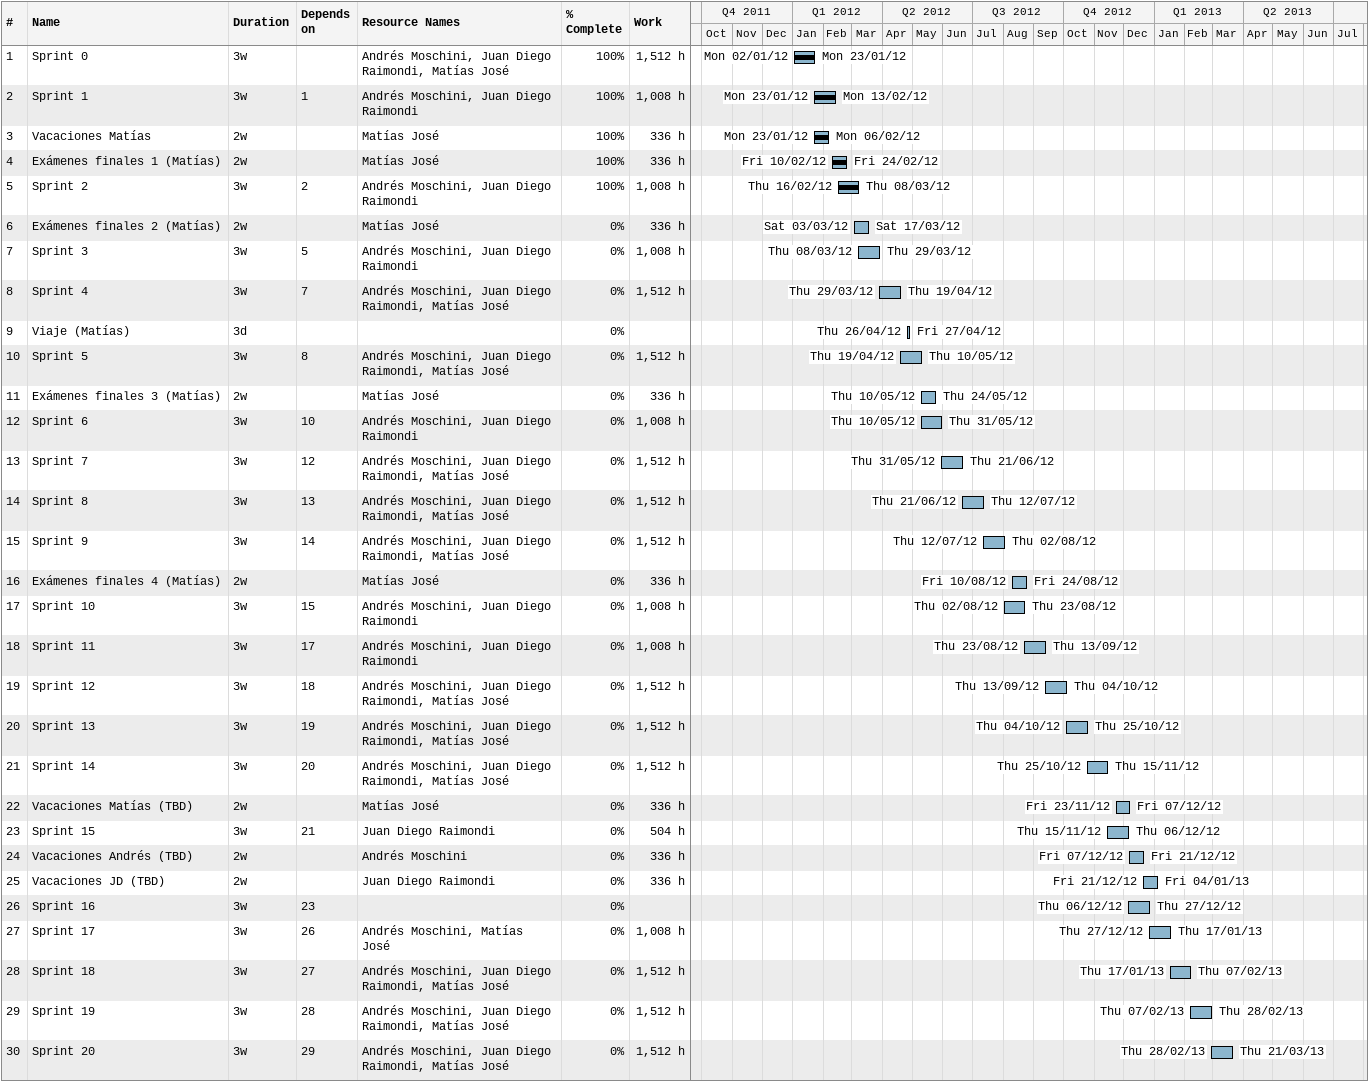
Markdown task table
| ID | Task | Duration | Start | Finish | Predecessors | Resources | % complete | Work (h) |
|---|---|---|---|---|---|---|---|---|
| 1 | Sprint 0 | 3w | 2012-01-02 | 2012-01-23 |  | Andrés Moschini, Juan Diego Raimondi, Matías José | 100 | 1512 |
| 2 | Sprint 1 | 3w | 2012-01-23 | 2012-02-13 | 1 | Andrés Moschini, Juan Diego Raimondi | 100 | 1008 |
| 3 | Vacaciones Matías | 2w | 2012-01-23 | 2012-02-06 |  | Matías José | 100 | 336 |
| 4 | Exámenes finales 1 (Matías) | 2w | 2012-02-10 | 2012-02-24 |  | Matías José | 100 | 336 |
| 5 | Sprint 2 | 3w | 2012-02-16 | 2012-03-08 | 2 | Andrés Moschini, Juan Diego Raimondi | 100 | 1008 |
| 6 | Exámenes finales 2 (Matías) | 2w | 2012-03-03 | 2012-03-17 |  | Matías José | 0 | 336 |
| 7 | Sprint 3 | 3w | 2012-03-08 | 2012-03-29 | 5 | Andrés Moschini, Juan Diego Raimondi | 0 | 1008 |
| 8 | Sprint 4 | 3w | 2012-03-29 | 2012-04-19 | 7 | Andrés Moschini, Juan Diego Raimondi, Matías José | 0 | 1512 |
| 9 | Viaje (Matías) | 3d | 2012-04-26 | 2012-04-27 |  |  | 0 |  |
| 10 | Sprint 5 | 3w | 2012-04-19 | 2012-05-10 | 8 | Andrés Moschini, Juan Diego Raimondi, Matías José | 0 | 1512 |
| 11 | Exámenes finales 3 (Matías) | 2w | 2012-05-10 | 2012-05-24 |  | Matías José | 0 | 336 |
| 12 | Sprint 6 | 3w | 2012-05-10 | 2012-05-31 | 10 | Andrés Moschini, Juan Diego Raimondi | 0 | 1008 |
| 13 | Sprint 7 | 3w | 2012-05-31 | 2012-06-21 | 12 | Andrés Moschini, Juan Diego Raimondi, Matías José | 0 | 1512 |
| 14 | Sprint 8 | 3w | 2012-06-21 | 2012-07-12 | 13 | Andrés Moschini, Juan Diego Raimondi, Matías José | 0 | 1512 |
| 15 | Sprint 9 | 3w | 2012-07-12 | 2012-08-02 | 14 | Andrés Moschini, Juan Diego Raimondi, Matías José | 0 | 1512 |
| 16 | Exámenes finales 4 (Matías) | 2w | 2012-08-10 | 2012-08-24 |  | Matías José | 0 | 336 |
| 17 | Sprint 10 | 3w | 2012-08-02 | 2012-08-23 | 15 | Andrés Moschini, Juan Diego Raimondi | 0 | 1008 |
| 18 | Sprint 11 | 3w | 2012-08-23 | 2012-09-13 | 17 | Andrés Moschini, Juan Diego Raimondi | 0 | 1008 |
| 19 | Sprint 12 | 3w | 2012-09-13 | 2012-10-04 | 18 | Andrés Moschini, Juan Diego Raimondi, Matías José | 0 | 1512 |
| 20 | Sprint 13 | 3w | 2012-10-04 | 2012-10-25 | 19 | Andrés Moschini, Juan Diego Raimondi, Matías José | 0 | 1512 |
| 21 | Sprint 14 | 3w | 2012-10-25 | 2012-11-15 | 20 | Andrés Moschini, Juan Diego Raimondi, Matías José | 0 | 1512 |
| 22 | Vacaciones Matías (TBD) | 2w | 2012-11-23 | 2012-12-07 |  | Matías José | 0 | 336 |
| 23 | Sprint 15 | 3w | 2012-11-15 | 2012-12-06 | 21 | Juan Diego Raimondi | 0 | 504 |
| 24 | Vacaciones Andrés (TBD) | 2w | 2012-12-07 | 2012-12-21 |  | Andrés Moschini | 0 | 336 |
| 25 | Vacaciones JD (TBD) | 2w | 2012-12-21 | 2013-01-04 |  | Juan Diego Raimondi | 0 | 336 |
| 26 | Sprint 16 | 3w | 2012-12-06 | 2012-12-27 | 23 |  | 0 |  |
| 27 | Sprint 17 | 3w | 2012-12-27 | 2013-01-17 | 26 | Andrés Moschini, Matías José | 0 | 1008 |
| 28 | Sprint 18 | 3w | 2013-01-17 | 2013-02-07 | 27 | Andrés Moschini, Juan Diego Raimondi, Matías José | 0 | 1512 |
| 29 | Sprint 19 | 3w | 2013-02-07 | 2013-02-28 | 28 | Andrés Moschini, Juan Diego Raimondi, Matías José | 0 | 1512 |
| 30 | Sprint 20 | 3w | 2013-02-28 | 2013-03-21 | 29 | Andrés Moschini, Juan Diego Raimondi, Matías José | 0 | 1512 |
